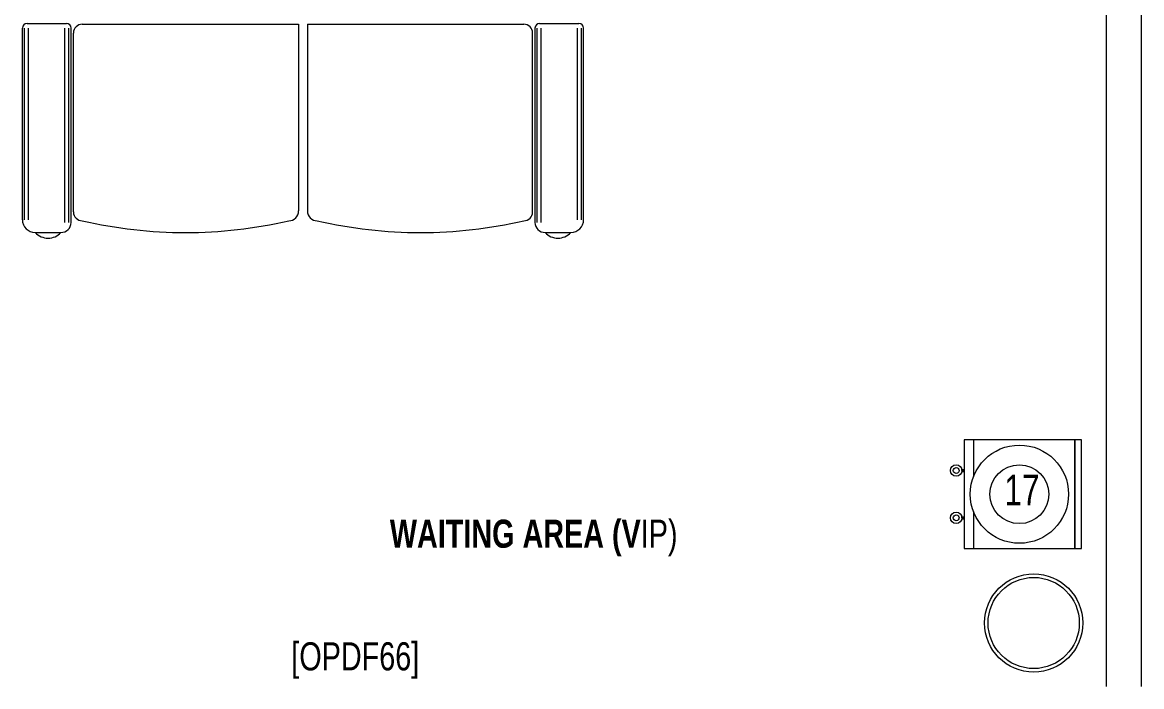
# Model space of a CAD drawing. Extents: x -234346 to 58427, y -132654 to -82394.
# Drawn here: x -61912 to -58722, y -101393 to -99498 of the extents above; entities that cross this region are included whole.
import ezdxf

# ---------------------------------------------------------------- set-up
doc = ezdxf.new("R2010")
doc.units = 0
doc.header["$LTSCALE"] = 8
for name, color, linetype, lineweight in [('72_EGR_BASE_TEXT', 9, 'Continuous', 5), ('72_EGR_EQP_TAG', 9, 'Continuous', 5), ('LOADING', 9, 'Continuous', 5), ('Walls', 9, 'Continuous', 5)]:
    doc.layers.add(name, color=color, linetype=linetype, lineweight=lineweight)
doc.layers.add('TME-NON MEDICAL FURNITURE', color=9, linetype='Continuous')
doc.styles.add('X3G_ENTITY_257CFD', font='swisscl.ttf', dxfattribs={"height": 200})
doc.styles.add('X3G_ENTITY_9EC9', font='swisscl.ttf', dxfattribs={"height": 0.2})
doc.styles.add('X3G_ENTITY_9F38', font='swisscl.ttf', dxfattribs={"height": 0.2})

# ---------------------------------------------------------------- blocks, each defined once
blk = doc.blocks.new('GF21008-P')
at = {"layer": 'LOADING'}
for p, q in [((-0.79, -0.7634), (-0.79, -0.217)), ((-0.784, -0.7634), (-0.784, -0.217)), ((-0.7767, -0.2037), (-0.6644, -0.2037)), ((-0.7722, -0.7634), (-0.7722, -0.217)), ((-0.6689, -0.7712), (-0.6689, -0.217)), ((-0.6571, -0.7712), (-0.6571, -0.217)), ((-0.6512, -0.7712), (-0.6512, -0.217)), ((-0.6191, -0.2059), (-0.0026, -0.2059)), ((-0.0026, -0.2059), (-0.0026, -0.7385)), ((0.0223, -0.2059), (0.0223, -0.7385)), ((0.0223, -0.2059), (0.639, -0.2059)), ((0.6711, -0.7712), (0.6711, -0.217)), ((0.677, -0.7712), (0.677, -0.217)), ((0.6843, -0.2037), (0.7964, -0.2037)), ((0.6888, -0.7712), (0.6888, -0.217)), ((0.792, -0.7634), (0.792, -0.217)), ((0.8038, -0.7634), (0.8038, -0.217)), ((0.8097, -0.7634), (0.8097, -0.217)), ((-0.6444, -0.7413), (-0.6444, -0.2312)), ((0.6643, -0.7413), (0.6643, -0.2312)), ((-0.7533, -0.8), (-0.68, -0.8)), ((0.6998, -0.8), (0.7731, -0.8))]:
    blk.add_line(p, q, dxfattribs=at)
for centre, radius, start, end in [((-0.7767, -0.217), 0.0133, 90, 180), ((-0.6644, -0.217), 0.0133, 0, 90), ((-0.6191, -0.2312), 0.0253, 90, 180), ((0.639, -0.2312), 0.0253, 0, 90), ((0.6843, -0.217), 0.0133, 90, 180), ((0.7964, -0.217), 0.0133, 0, 90), ((-0.7533, -0.7634), 0.0366, 180, 270), ((-0.6191, -0.7413), 0.0253, 180, 270), ((-0.0307, -0.7385), 0.0281, 270, 0), ((0.0504, -0.7385), 0.0281, 180, 270), ((0.639, -0.7413), 0.0253, 270, 0), ((0.7731, -0.7634), 0.0366, 270, 0), ((-0.68, -0.7712), 0.0288, 270, 0), ((-0.3249, 0.51), 1.31, 257.0217, 282.9783), ((0.3447, 0.5106), 1.3106, 257.0246, 282.9754), ((0.6998, -0.7712), 0.0288, 180, 270), ((-0.7167, -0.7662), 0.0499, 222.6462, 317.3538), ((0.7365, -0.7662), 0.0499, 222.6462, 317.3538)]:
    blk.add_arc(centre, radius, start, end, dxfattribs=at)
blk = doc.blocks.new('WATER DISPENSER1')
at = {"layer": 'LOADING'}
for p, q in [((39.296, -0.3448), (39.1904, -0.3448)), ((39.5004, -0.3448), (39.3949, -0.3448))]:
    blk.add_line(p, q, dxfattribs=at)
blk.add_lwpolyline([(39.5004, -0.6333), (39.5004, -0.3183), (39.1904, -0.3183), (39.1904, -0.6333), (39.5004, -0.6333)], dxfattribs=at)
for points in [[(39.2749, -0.3183), (39.278, -0.3183), (39.278, -0.3118), (39.2749, -0.3118)], [(39.281, -0.3183), (39.278, -0.3183), (39.278, -0.3118), (39.281, -0.3118)], [(39.4098, -0.3183), (39.4129, -0.3183), (39.4129, -0.3118), (39.4098, -0.3118)], [(39.416, -0.3183), (39.4129, -0.3183), (39.4129, -0.3118), (39.416, -0.3118)], [(39.5004, -0.6333), (39.1904, -0.6333), (39.1904, -0.6529), (39.5004, -0.6529)]]:
    blk.add_lwpolyline(points, close=True, dxfattribs=at)
for centre, radius in [((39.278, -0.2956), 0.0161), ((39.4129, -0.2956), 0.0161), ((39.278, -0.2956), 0.00834), ((39.4129, -0.2956), 0.00834), ((39.3454, -0.4758), 0.14), ((39.3454, -0.4758), 0.084)]:
    blk.add_circle(centre, radius, dxfattribs=at)
blk = doc.blocks.new('WM00001-P')
at = {"layer": 'LOADING'}
for radius in [0.14, 0.13]:
    blk.add_circle((0, 0), radius, dxfattribs=at)
blk = doc.blocks.new('1stF')
at = {"layer": 'Walls', "color": 9}
for p, q in [((-58722.3, -101392.6, 0.1), (-58722.3, -97822.6, 0.1)), ((-58822.3, -101392.6, 0.1), (-58822.3, -99272.6, 0.1))]:
    blk.add_line(p, q, dxfattribs=at)
at = {"layer": 'LOADING', "color": 9, "xscale": 1000, "yscale": 1000, "zscale": 1000, "rotation": 89.99999999999991}
blk.add_blockref('WATER DISPENSER1', (-59546.4, -140189.1), dxfattribs=at)
at = {"layer": 'LOADING', "color": 9, "extrusion": (-2.24019e-05, -2.23861e-18, -1), "xscale": -1000, "yscale": 1000, "zscale": 1000, "rotation": 180}
blk.add_blockref('WM00001-P', (59029.9, -101211.1, 1.3), dxfattribs=at)
at = {"layer": 'TME-NON MEDICAL FURNITURE', "color": 9, "xscale": 1000, "yscale": 1000, "zscale": 1000}
blk.add_blockref('GF21008-P', (-61122.3, -99297.3), dxfattribs=at)
at = {"layer": '72_EGR_BASE_TEXT', "color": 9, "char_height": 80, "attachment_point": 2}
for s, insert, style in [('{\\fSwis721 LtCn BT|b1|i0|c0|p34;WAITING AREA (V}IP)', (-60455, -100916.4, 0.1), 'X3G_ENTITY_9EC9'), ('[OPDF66]', (-60963.5, -101266.2, 0.1), 'X3G_ENTITY_9F38')]:
    blk.add_mtext(s, dxfattribs=dict(at, insert=insert, style=style))
at = {"layer": '72_EGR_EQP_TAG', "color": 9, "insert": (-59063.4, -100788.1, 0), "char_height": 87.47, "attachment_point": 2, "style": 'X3G_ENTITY_257CFD'}
blk.add_mtext('17', dxfattribs=at)

msp = doc.modelspace()

# ---------------------------------------------------------------- block references
at = {"layer": '72_EGR_EQP_TAG'}
msp.add_blockref('1stF', (0, 0), dxfattribs=at)

doc.saveas('drawing.dxf')
